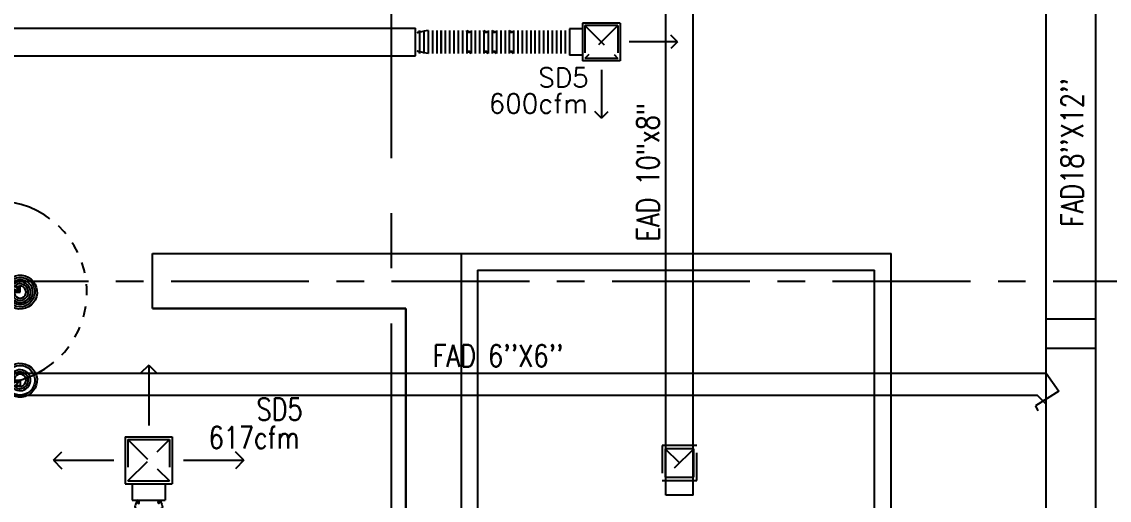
# Model space of a CAD drawing. Extents: x 417866200 to 417866302, y 43498034 to 43498122.
# Drawn here: x 417866225.03 to 417866234.89, y 43498086.47 to 43498090.81 of the extents above; entities that cross this region are included whole.
import ezdxf

# ---------------------------------------------------------------- set-up
doc = ezdxf.new("R2010")
doc.units = 0
doc.header["$MEASUREMENT"] = 0
for name, pattern in [('CENTER', [2, 1.25, -0.25, 0.25, -0.25]), ('CENTERX2', [4, 2.5, -0.5, 0.5, -0.5]), ('HIDDEN', [0.375, 0.25, -0.125])]:
    doc.linetypes.add(name, pattern=pattern)
for name, color, linetype in [('AXES', 11, 'CENTERX2'), ('AXES1', 11, 'CENTER'), ('COUNTER', 9, 'CONTINUOUS'), ('DOOR', 9, 'CONTINUOUS'), ('DUCT', 6, 'CONTINUOUS'), ('EXDUCT', 10, 'CONTINUOUS'), ('M-AC-FLEX', 7, 'CONTINUOUS'), ('M-EGU.', 2, 'CONTINUOUS'), ('M-TEXT', 2, 'CONTINUOUS'), ('SCD', 2, 'CONTINUOUS'), ('WALL', 9, 'CONTINUOUS')]:
    doc.layers.add(name, color=color, linetype=linetype)
doc.styles.add('ROMANS', font='ROMANS.shx', dxfattribs={"width": 0.6})

# ---------------------------------------------------------------- blocks, each defined once
blk = doc.blocks.new('DOOR90')
at = {"layer": 'DOOR', "color": 7, "linetype": 'ByBlock'}
for p, q in [((-150, 0), (0, 0)), ((-150, 0), (-150, -25)), ((0, -50), (-113.7, 0)), ((0, -50), (-40.1, 0)), ((0, -50), (0, 0)), ((-1000, -25), (-1050, -25)), ((-1050, -75), (-1050, -25)), ((-1050, -25), (-1050, -75)), ((-1000, -75), (-1050, -75)), ((-1000, -42), (-1020, -42)), ((-1020, -42), (-1020, -58)), ((-1000, -58), (-1020, -58)), ((-1000, -25), (-1000, -42)), ((-1000, -58), (-1000, -75)), ((-877.6, -17.8), (-967.6, -17.8)), ((-967.6, -25), (-967.6, -17.8)), ((-967.6, -75), (-967.6, -82.2)), ((-877.6, -82.2), (-967.6, -82.2)), ((-955, -8.8), (-890.2, -8.8)), ((-955, -17.8), (-955, -8.8)), ((-955, -17.8), (-890.2, -17.8)), ((-955, -82.2), (-890.2, -82.2)), ((-955, -82.2), (-955, -91.2)), ((-955, -91.2), (-890.2, -91.2)), ((-890.2, -17.8), (-890.2, -8.8)), ((-890.2, -82.2), (-890.2, -91.2)), ((-877.6, -25), (-877.6, -17.8)), ((-877.6, -75), (-877.6, -82.2)), ((-200, -25), (-150, -25)), ((-200, -42), (-200, -25)), ((-180, -42), (-200, -42)), ((-200, -58), (-180, -58)), ((-200, -75), (-200, -58)), ((-150, -75), (-200, -75)), ((-180, -58), (-180, -42)), ((-150, -25), (-100, -25)), ((-150, -75), (-150, -25)), ((-100, -25), (-100, -50)), ((0, -50), (-100, -36.6)), ((-100, -50), (0, -50)), ((-150, -875), (-100, -875)), ((-150, -900), (-150, -875)), ((0, -850), (-113.7, -900)), ((-100, -875), (-100, -850)), ((0, -850), (-100, -863.4)), ((-100, -850), (0, -850)), ((0, -850), (-40.1, -900)), ((0, -850), (0, -900)), ((-150, -900), (0, -900)), ((0, -900), (-150, -900))]:
    blk.add_line(p, q, dxfattribs=at)
at = {"layer": 'DOOR', "linetype": 'ByBlock'}
for p, q in [((-200, -25), (-1000, -25)), ((-200, -42), (-1000, -42)), ((-200, -58), (-1000, -58)), ((-1000, -75), (-200, -75))]:
    blk.add_line(p, q, dxfattribs=at)
at = {"layer": 'DOOR', "color": 7, "linetype": 'ByBlock'}
for centre in [(-922.6, 23.5), (-922.6, -123.5)]:
    blk.add_circle(centre, 32.4, dxfattribs=at)
for centre, radius, start, end in [((0, -50), 154.4, 161.10529, 166.28577), ((0, -50), 94.4, 148.01819, 180), ((0, -50), 134.4, 158.15985, 169.28002), ((0, -50), 114.4, 154.08384, 167.37743), ((0, -50), 74.4, 137.77643, 180), ((0, -50), 54.4, 113.20738, 180), ((0, -50), 34.4, 90, 180), ((0, -50), 14.4, 90, 180), ((0, -850), 154.4, 193.71423, 198.89471), ((0, -850), 134.4, 190.71998, 201.84015), ((0, -850), 94.4, 180, 211.98181), ((0, -850), 74.4, 180, 222.22357), ((0, -850), 54.4, 180, 246.79262), ((0, -850), 34.4, 180, 270), ((0, -850), 14.4, 180, 270)]:
    blk.add_arc(centre, radius, start, end, dxfattribs=at)
at = {"layer": 'DOOR', "linetype": 'HIDDEN', "ltscale": 0.5}
blk.add_arc((-222.2, -50), 828.2, 178.27012, 275.00304, dxfattribs=at)

msp = doc.modelspace()

# ---------------------------------------------------------------- linework, layer by layer
at = {"layer": 'AXES'}
msp.add_line((417866228.384, 43498033.5727), (417866228.384, 43498111.2854), dxfattribs=at)
at = {"layer": 'AXES1'}
msp.add_line((417866210.384, 43498088.457), (417866267.7882, 43498088.457), dxfattribs=at)
at = {"layer": 'COUNTER'}
for p, q in [((417866226.214, 43498088.207), (417866226.214, 43498088.707)), ((417866226.214, 43498088.207), (417866226.214, 43498088.707)), ((417866226.214, 43498088.707), (417866229.014, 43498088.707)), ((417866229.014, 43498088.707), (417866229.014, 43498081.007)), ((417866226.214, 43498088.207), (417866228.514, 43498088.207)), ((417866226.214, 43498088.207), (417866228.514, 43498088.207)), ((417866228.514, 43498088.207), (417866228.514, 43498085.107))]:
    msp.add_line(p, q, dxfattribs=at)
at = {"layer": 'COUNTER', "linetype": 'ByBlock'}
for p, q in [((417866226.214, 43498088.207), (417866226.214, 43498088.707)), ((417866226.214, 43498088.207), (417866226.214, 43498088.707)), ((417866226.214, 43498088.707), (417866229.014, 43498088.707)), ((417866226.214, 43498088.707), (417866229.014, 43498088.707)), ((417866229.014, 43498088.707), (417866229.014, 43498081.007)), ((417866229.014, 43498088.707), (417866229.014, 43498081.007)), ((417866228.514, 43498088.207), (417866226.214, 43498088.207)), ((417866228.514, 43498088.207), (417866226.214, 43498088.207)), ((417866228.514, 43498085.107), (417866228.514, 43498088.207)), ((417866228.514, 43498085.107), (417866228.514, 43498088.207))]:
    msp.add_line(p, q, dxfattribs=at)
at = {"layer": 'DUCT', "linetype": 'ByBlock'}
for p, q in [((417866234.322, 43498082.154), (417866234.322, 43498091.1512)), ((417866234.772, 43498082.154), (417866234.772, 43498091.2012)), ((417866219.4107, 43498090.752), (417866228.6021, 43498090.752)), ((417866228.6021, 43498090.502), (417866228.6021, 43498090.752)), ((417866219.4107, 43498090.502), (417866228.6021, 43498090.502)), ((417866234.772, 43498088.1119), (417866234.322, 43498088.1119)), ((417866234.772, 43498087.8462), (417866234.322, 43498087.8462)), ((417866224.1279, 43498087.6203), (417866234.322, 43498087.6203)), ((417866224.1279, 43498087.4203), (417866234.2397, 43498087.4203))]:
    msp.add_line(p, q, dxfattribs=at)
at = {"layer": 'DUCT'}
for p, q in [((417866234.322, 43498087.6203), (417866234.4362, 43498087.4573)), ((417866234.4362, 43498087.4573), (417866234.2232, 43498087.3236)), ((417866234.3177, 43498087.3423), (417866234.2397, 43498087.4203)), ((417866234.2232, 43498087.3236), (417866234.2462, 43498087.2785)), ((417866234.2232, 43498087.3236), (417866234.2232, 43498087.3236))]:
    msp.add_line(p, q, dxfattribs=at)
at = {"layer": 'EXDUCT', "linetype": 'ByBlock'}
for p, q in [((417866231.1198, 43498086.5155), (417866231.1198, 43498092.4818)), ((417866230.8698, 43498086.5155), (417866230.8698, 43498092.329)), ((417866231.1198, 43498086.5155), (417866230.8698, 43498086.5155))]:
    msp.add_line(p, q, dxfattribs=at)
at = {"layer": 'M-AC-FLEX', "color": 11}
for p, q in [((417866228.6369, 43498090.7307), (417866228.6369, 43498090.5232)), ((417866228.6759, 43498090.7307), (417866228.6759, 43498090.5232)), ((417866228.7149, 43498090.7307), (417866228.7149, 43498090.5232)), ((417866228.7539, 43498090.7307), (417866228.7539, 43498090.5232)), ((417866228.793, 43498090.7307), (417866228.793, 43498090.5232)), ((417866228.8319, 43498090.7307), (417866228.8319, 43498090.5232)), ((417866228.832, 43498090.7307), (417866228.832, 43498090.5232)), ((417866228.871, 43498090.7307), (417866228.871, 43498090.5232)), ((417866228.91, 43498090.7307), (417866228.91, 43498090.5232)), ((417866228.949, 43498090.7307), (417866228.949, 43498090.5232)), ((417866228.988, 43498090.7307), (417866228.988, 43498090.5232)), ((417866229.027, 43498090.7307), (417866229.027, 43498090.5232)), ((417866229.0653, 43498090.7307), (417866229.0653, 43498090.5232)), ((417866229.0653, 43498090.7307), (417866229.0653, 43498090.5232)), ((417866229.1043, 43498090.7307), (417866229.1043, 43498090.5232)), ((417866229.1043, 43498090.7307), (417866229.1043, 43498090.5232)), ((417866229.1426, 43498090.7307), (417866229.1426, 43498090.5232)), ((417866229.1426, 43498090.7307), (417866229.1426, 43498090.5232)), ((417866229.1816, 43498090.7307), (417866229.1816, 43498090.5232)), ((417866229.1816, 43498090.7307), (417866229.1816, 43498090.5232)), ((417866229.2199, 43498090.7307), (417866229.2199, 43498090.5232)), ((417866229.2199, 43498090.7307), (417866229.2199, 43498090.5232)), ((417866229.2199, 43498090.7307), (417866229.2199, 43498090.5232)), ((417866229.2199, 43498090.7307), (417866229.2199, 43498090.5232)), ((417866229.2589, 43498090.7307), (417866229.2589, 43498090.5232)), ((417866229.2589, 43498090.7307), (417866229.2589, 43498090.5232)), ((417866229.2589, 43498090.7307), (417866229.2589, 43498090.5232)), ((417866229.2589, 43498090.7307), (417866229.2589, 43498090.5232)), ((417866229.2965, 43498090.7307), (417866229.2965, 43498090.5232)), ((417866229.2965, 43498090.7307), (417866229.2965, 43498090.5232)), ((417866229.2965, 43498090.7307), (417866229.2965, 43498090.5232)), ((417866229.2965, 43498090.7307), (417866229.2965, 43498090.5232)), ((417866229.3355, 43498090.7307), (417866229.3355, 43498090.5232)), ((417866229.3355, 43498090.7307), (417866229.3355, 43498090.5232)), ((417866229.3355, 43498090.7307), (417866229.3355, 43498090.5232)), ((417866229.3355, 43498090.7307), (417866229.3355, 43498090.5232)), ((417866229.3739, 43498090.7307), (417866229.3739, 43498090.5232)), ((417866229.3739, 43498090.7307), (417866229.3739, 43498090.5232)), ((417866229.4129, 43498090.7307), (417866229.4129, 43498090.5232)), ((417866229.4129, 43498090.7307), (417866229.4129, 43498090.5232)), ((417866229.4512, 43498090.7307), (417866229.4512, 43498090.5232)), ((417866229.4512, 43498090.7307), (417866229.4512, 43498090.5232)), ((417866229.4902, 43498090.7307), (417866229.4902, 43498090.5232)), ((417866229.4902, 43498090.7307), (417866229.4902, 43498090.5232)), ((417866229.5285, 43498090.7307), (417866229.5285, 43498090.5232)), ((417866229.5675, 43498090.7307), (417866229.5675, 43498090.5232)), ((417866229.6065, 43498090.7307), (417866229.6065, 43498090.5232)), ((417866229.6455, 43498090.7307), (417866229.6455, 43498090.5232)), ((417866229.6845, 43498090.7307), (417866229.6845, 43498090.5232)), ((417866229.7235, 43498090.7307), (417866229.7235, 43498090.5232)), ((417866229.7235, 43498090.7307), (417866229.7235, 43498090.5232)), ((417866229.7625, 43498090.7307), (417866229.7625, 43498090.5232)), ((417866229.8015, 43498090.7307), (417866229.8015, 43498090.5232)), ((417866229.8405, 43498090.7307), (417866229.8405, 43498090.5232)), ((417866229.8795, 43498090.7307), (417866229.8795, 43498090.5232)), ((417866229.9185, 43498090.7307), (417866229.9185, 43498090.5232)), ((417866229.9575, 43498090.7307), (417866229.9575, 43498090.5232))]:
    msp.add_line(p, q, dxfattribs=at)
at = {"layer": 'M-AC-FLEX'}
for points in [[(417866228.7149, 43498090.7307, -1), (417866228.6759, 43498090.7307, 1), (417866228.6369, 43498090.7307, -0.712684), (417866228.6021, 43498090.7187, -0.712684)], [(417866228.6759, 43498090.7307, 1), (417866228.7149, 43498090.7307, -1), (417866228.7539, 43498090.7307)], [(417866228.7539, 43498090.7307, 1), (417866228.7149, 43498090.7307)], [(417866228.7929, 43498090.7307, -1), (417866228.7539, 43498090.7307, 1), (417866228.7149, 43498090.7307)], [(417866228.7149, 43498090.7307, -1), (417866228.7539, 43498090.7307)], [(417866228.7539, 43498090.7307, 1), (417866228.7929, 43498090.7307, -1), (417866228.8319, 43498090.7307)], [(417866228.7929, 43498090.7307, -1), (417866228.8319, 43498090.7307)], [(417866228.8319, 43498090.7307, 1), (417866228.7929, 43498090.7307)], [(417866228.832, 43498090.7307, 1), (417866228.793, 43498090.7307)], [(417866228.871, 43498090.7307, -1), (417866228.832, 43498090.7307, 1), (417866228.793, 43498090.7307)], [(417866228.793, 43498090.7307, -1), (417866228.832, 43498090.7307)], [(417866228.832, 43498090.7307, 1), (417866228.871, 43498090.7307, -1), (417866228.91, 43498090.7307)], [(417866228.949, 43498090.7307, -1), (417866228.91, 43498090.7307, 1), (417866228.871, 43498090.7307)], [(417866228.871, 43498090.7307, -1), (417866228.91, 43498090.7307)], [(417866228.91, 43498090.7307, 1), (417866228.871, 43498090.7307)], [(417866228.91, 43498090.7307, 1), (417866228.949, 43498090.7307, -1), (417866228.988, 43498090.7307, 1), (417866229.027, 43498090.7307, -1.018005), (417866229.0653, 43498090.7307)], [(417866229.1816, 43498090.7307, -1), (417866229.1426, 43498090.7307, 1.018005), (417866229.1043, 43498090.7307)], [(417866229.1426, 43498090.7307, 1), (417866229.1816, 43498090.7307, -1.018005), (417866229.2199, 43498090.7307)], [(417866229.2582, 43498090.7307, -1.017916), (417866229.2965, 43498090.7307)], [(417866229.2582, 43498090.7307, -1.017916), (417866229.2965, 43498090.7307)], [(417866229.4129, 43498090.7307, -1), (417866229.3739, 43498090.7307, 1.018005), (417866229.3355, 43498090.7307)], [(417866229.3739, 43498090.7307, 1), (417866229.4129, 43498090.7307, -1.018005), (417866229.4512, 43498090.7307)], [(417866229.6455, 43498090.7307, -1), (417866229.6065, 43498090.7307, 1), (417866229.5675, 43498090.7307, -1), (417866229.5285, 43498090.7307, 1.018005), (417866229.4902, 43498090.7307)], [(417866229.6065, 43498090.7307, 1), (417866229.6455, 43498090.7307, -1), (417866229.6845, 43498090.7307)], [(417866229.6845, 43498090.7307, 1), (417866229.6455, 43498090.7307)], [(417866229.7235, 43498090.7307, -1), (417866229.6845, 43498090.7307, 1), (417866229.6455, 43498090.7307)], [(417866229.6455, 43498090.7307, -1), (417866229.6845, 43498090.7307)], [(417866229.6845, 43498090.7307, 1), (417866229.7235, 43498090.7307, -1), (417866229.7625, 43498090.7307)], [(417866229.7235, 43498090.7307, -1), (417866229.7625, 43498090.7307)], [(417866229.7625, 43498090.7307, 1), (417866229.7235, 43498090.7307)], [(417866229.7625, 43498090.7307, 1), (417866229.7235, 43498090.7307)], [(417866229.8015, 43498090.7307, -1), (417866229.7625, 43498090.7307, 1), (417866229.7235, 43498090.7307)], [(417866229.7235, 43498090.7307, -1), (417866229.7625, 43498090.7307)], [(417866229.7625, 43498090.7307, 1), (417866229.8015, 43498090.7307, -1), (417866229.8405, 43498090.7307)], [(417866229.8795, 43498090.7307, -1), (417866229.8405, 43498090.7307, 1), (417866229.8015, 43498090.7307)], [(417866229.8015, 43498090.7307, -1), (417866229.8405, 43498090.7307)], [(417866229.8405, 43498090.7307, 1), (417866229.8015, 43498090.7307)], [(417866229.8405, 43498090.7307, 1), (417866229.8795, 43498090.7307, -1), (417866229.9185, 43498090.7307, 1), (417866229.9575, 43498090.7307, -1.018005), (417866229.9958, 43498090.7307)], [(417866228.7149, 43498090.5232, 1), (417866228.6759, 43498090.5232, -1), (417866228.6369, 43498090.5232, 0.712684), (417866228.6021, 43498090.5353, 0.712684)], [(417866228.6759, 43498090.5232, -1), (417866228.7149, 43498090.5232, 1), (417866228.7539, 43498090.5232)], [(417866228.7929, 43498090.5232, 1), (417866228.7539, 43498090.5232, -1), (417866228.7149, 43498090.5232)], [(417866228.7539, 43498090.5232, -1.000001), (417866228.7149, 43498090.5232)], [(417866228.7149, 43498090.5232, 1.000001), (417866228.7539, 43498090.5232)], [(417866228.7539, 43498090.5232, -1), (417866228.7929, 43498090.5232, 1), (417866228.8319, 43498090.5232)], [(417866228.7929, 43498090.5232, 1.000001), (417866228.8319, 43498090.5232)], [(417866228.8319, 43498090.5232, -1.000001), (417866228.7929, 43498090.5232)], [(417866228.871, 43498090.5232, 1), (417866228.832, 43498090.5232, -1), (417866228.793, 43498090.5232)], [(417866228.832, 43498090.5232, -1.000001), (417866228.793, 43498090.5232)], [(417866228.793, 43498090.5232, 1.000001), (417866228.832, 43498090.5232)], [(417866228.832, 43498090.5232, -1), (417866228.871, 43498090.5232, 1), (417866228.91, 43498090.5232)], [(417866228.949, 43498090.5232, 1), (417866228.91, 43498090.5232, -1), (417866228.871, 43498090.5232)], [(417866228.871, 43498090.5232, 1.000001), (417866228.91, 43498090.5232)], [(417866228.91, 43498090.5232, -1.000001), (417866228.871, 43498090.5232)], [(417866228.91, 43498090.5232, -1), (417866228.949, 43498090.5232, 1), (417866228.988, 43498090.5232, -1), (417866229.027, 43498090.5232, 1.018005), (417866229.0653, 43498090.5232)], [(417866229.1816, 43498090.5232, 1), (417866229.1426, 43498090.5232, -1.018005), (417866229.1043, 43498090.5232)], [(417866229.1426, 43498090.5232, -1), (417866229.1816, 43498090.5232, 1.018005), (417866229.2199, 43498090.5232)], [(417866229.2965, 43498090.5232, -1.000002), (417866229.2582, 43498090.5239)], [(417866229.4129, 43498090.5232, 1), (417866229.3739, 43498090.5232, -1.018005), (417866229.3355, 43498090.5232)], [(417866229.3739, 43498090.5232, -1), (417866229.4129, 43498090.5232, 1.018005), (417866229.4512, 43498090.5232)], [(417866229.6455, 43498090.5232, 1), (417866229.6065, 43498090.5232, -1), (417866229.5675, 43498090.5232, 1), (417866229.5285, 43498090.5232, -1.018005), (417866229.4902, 43498090.5232)], [(417866229.6065, 43498090.5232, -1), (417866229.6455, 43498090.5232, 1), (417866229.6845, 43498090.5232)], [(417866229.7235, 43498090.5232, 1), (417866229.6845, 43498090.5232, -1), (417866229.6455, 43498090.5232)], [(417866229.6845, 43498090.5232, -1.000001), (417866229.6455, 43498090.5232)], [(417866229.6455, 43498090.5232, 1.000001), (417866229.6845, 43498090.5232)], [(417866229.6845, 43498090.5232, -1), (417866229.7235, 43498090.5232, 1), (417866229.7625, 43498090.5232)], [(417866229.8015, 43498090.5232, 1), (417866229.7625, 43498090.5232, -1), (417866229.7235, 43498090.5232)], [(417866229.7235, 43498090.5232, 1.000001), (417866229.7625, 43498090.5232)], [(417866229.7625, 43498090.5232, -1.000001), (417866229.7235, 43498090.5232)], [(417866229.7625, 43498090.5232, -1.000001), (417866229.7235, 43498090.5232)], [(417866229.7235, 43498090.5232, 1.000001), (417866229.7625, 43498090.5232)], [(417866229.7625, 43498090.5232, -1), (417866229.8015, 43498090.5232, 1), (417866229.8405, 43498090.5232)], [(417866229.8795, 43498090.5232, 1), (417866229.8405, 43498090.5232, -1), (417866229.8015, 43498090.5232)], [(417866229.8015, 43498090.5232, 1.000001), (417866229.8405, 43498090.5232)], [(417866229.8405, 43498090.5232, -1.000001), (417866229.8015, 43498090.5232)], [(417866229.8405, 43498090.5232, -1), (417866229.8795, 43498090.5232, 1), (417866229.9185, 43498090.5232, -1), (417866229.9575, 43498090.5232, 1.018005), (417866229.9958, 43498090.5232)], [(417866226.0754, 43498086.468, -1), (417866226.0754, 43498086.429, 1), (417866226.0754, 43498086.39)], [(417866226.2864, 43498086.468, 1), (417866226.2864, 43498086.429, -1), (417866226.2864, 43498086.39)]]:
    msp.add_lwpolyline(points, format="xyb", dxfattribs=at)
for centre, start, end in [((417866229.0848, 43498090.7307), 180, 331.56864), ((417866229.0848, 43498090.7307), 208.43136, 0), ((417866229.2394, 43498090.7307), 180, 331.56864), ((417866229.2394, 43498090.7307), 180, 331.56864), ((417866229.2394, 43498090.7307), 208.43136, 0), ((417866229.2394, 43498090.7307), 208.43136, 0), ((417866229.316, 43498090.7307), 180, 331.56864), ((417866229.316, 43498090.7307), 180, 331.56864), ((417866229.316, 43498090.7307), 208.43136, 0), ((417866229.316, 43498090.7307), 208.43136, 0), ((417866229.4707, 43498090.7307), 180, 331.56864), ((417866229.4707, 43498090.7307), 208.43136, 0), ((417866229.0848, 43498090.5232), 28.43137, 180.01777), ((417866229.0848, 43498090.5232), 28.43137, 180.01777), ((417866229.0848, 43498090.5232), 359.98223, 151.56863), ((417866229.0848, 43498090.5232), 359.98223, 151.56863), ((417866229.2394, 43498090.5232), 28.43137, 180.01777), ((417866229.2394, 43498090.5232), 28.43137, 180.01777), ((417866229.2394, 43498090.5232), 28.43137, 180.01777), ((417866229.2394, 43498090.5232), 28.43137, 180.01777), ((417866229.2394, 43498090.5232), 359.98223, 151.56863), ((417866229.2394, 43498090.5232), 359.98223, 151.56863), ((417866229.2394, 43498090.5232), 359.98223, 151.56863), ((417866229.2394, 43498090.5232), 359.98223, 151.56863), ((417866229.316, 43498090.5232), 28.43137, 180.01777), ((417866229.316, 43498090.5232), 28.43137, 180.01777), ((417866229.316, 43498090.5232), 28.43137, 180.01777), ((417866229.316, 43498090.5232), 28.43137, 180.01777), ((417866229.316, 43498090.5232), 359.98223, 151.56863), ((417866229.316, 43498090.5232), 359.98223, 151.56863), ((417866229.316, 43498090.5232), 359.98223, 151.56863), ((417866229.316, 43498090.5232), 359.98223, 151.56863), ((417866229.4707, 43498090.5232), 28.43137, 180.01777), ((417866229.4707, 43498090.5232), 28.43137, 180.01777), ((417866229.4707, 43498090.5232), 359.98223, 151.56863), ((417866229.4707, 43498090.5232), 359.98223, 151.56863)]:
    msp.add_arc(centre, 0.0195, start, end, dxfattribs=at)
at = {"layer": 'M-EGU.'}
for p, q in [((417866230.4573, 43498090.7974), (417866230.1165, 43498090.7974)), ((417866230.1165, 43498090.7974), (417866230.1165, 43498090.4566)), ((417866230.4573, 43498090.7974), (417866230.4573, 43498090.4566)), ((417866229.9965, 43498090.747), (417866229.9965, 43498090.507)), ((417866230.1165, 43498090.747), (417866229.9965, 43498090.747)), ((417866230.9781, 43498090.627), (417866230.9171, 43498090.6881)), ((417866230.9781, 43498090.627), (417866230.5393, 43498090.627)), ((417866230.9781, 43498090.627), (417866230.9171, 43498090.5659)), ((417866230.1165, 43498090.507), (417866229.9965, 43498090.507)), ((417866230.4573, 43498090.4566), (417866230.1165, 43498090.4566)), ((417866230.2869, 43498090.3746), (417866230.2869, 43498089.9358)), ((417866230.2869, 43498089.9358), (417866230.2258, 43498089.9969)), ((417866230.2869, 43498089.9358), (417866230.348, 43498089.9969)), ((417866226.1809, 43498087.695), (417866226.1045, 43498087.6187)), ((417866226.1809, 43498087.695), (417866226.2572, 43498087.6187)), ((417866226.1809, 43498087.695), (417866226.1809, 43498087.1465)), ((417866225.9679, 43498087.044), (417866226.3939, 43498087.044)), ((417866225.9679, 43498087.044), (417866225.9679, 43498086.618)), ((417866226.3939, 43498087.044), (417866226.3939, 43498086.618)), ((417866225.3169, 43498086.831), (417866225.3932, 43498086.9074)), ((417866227.0449, 43498086.831), (417866226.9685, 43498086.9074)), ((417866225.3169, 43498086.831), (417866225.8654, 43498086.831)), ((417866225.3169, 43498086.831), (417866225.3932, 43498086.7547)), ((417866226.4963, 43498086.831), (417866227.0449, 43498086.831)), ((417866227.0449, 43498086.831), (417866226.9685, 43498086.7547)), ((417866225.9679, 43498086.618), (417866226.3939, 43498086.618)), ((417866226.0309, 43498086.618), (417866226.0309, 43498086.468)), ((417866226.3309, 43498086.618), (417866226.3309, 43498086.468)), ((417866226.0309, 43498086.468), (417866226.3309, 43498086.468))]:
    msp.add_line(p, q, dxfattribs=at)
at = {"layer": 'M-EGU.', "linetype": 'HIDDEN'}
for p, q in [((417866230.4373, 43498090.7774), (417866230.1365, 43498090.4766)), ((417866230.1365, 43498090.7774), (417866230.4373, 43498090.4766)), ((417866230.4373, 43498090.7774), (417866230.1365, 43498090.7774)), ((417866230.1365, 43498090.7774), (417866230.1365, 43498090.4766)), ((417866230.4373, 43498090.7774), (417866230.4373, 43498090.4766)), ((417866230.4373, 43498090.4766), (417866230.1365, 43498090.4766)), ((417866225.9929, 43498087.019), (417866226.3689, 43498087.019)), ((417866225.9929, 43498087.019), (417866226.3689, 43498086.643)), ((417866225.9929, 43498086.643), (417866226.3689, 43498087.019)), ((417866225.9929, 43498087.019), (417866225.9929, 43498086.643)), ((417866226.3689, 43498087.019), (417866226.3689, 43498086.643)), ((417866225.9929, 43498086.643), (417866226.3689, 43498086.643))]:
    msp.add_line(p, q, dxfattribs=at)
at = {"layer": 'SCD', "linetype": 'HIDDEN'}
for p, q in [((417866230.8364, 43498086.9647), (417866230.8364, 43498086.6479)), ((417866231.1532, 43498086.9647), (417866230.8364, 43498086.9647)), ((417866231.1244, 43498086.9359), (417866230.8652, 43498086.6767)), ((417866231.1532, 43498086.6479), (417866231.1532, 43498086.9647)), ((417866230.8364, 43498086.6479), (417866231.1532, 43498086.6479))]:
    msp.add_line(p, q, dxfattribs=at)
at = {"layer": 'SCD'}
for p, q in [((417866230.8652, 43498086.9359), (417866230.8652, 43498086.6767)), ((417866231.1244, 43498086.9359), (417866230.8652, 43498086.9359)), ((417866231.1244, 43498086.6767), (417866231.1244, 43498086.9359)), ((417866230.8652, 43498086.6767), (417866231.1244, 43498086.6767))]:
    msp.add_line(p, q, dxfattribs=at)
at = {"layer": 'SCD', "linetype": 'ByBlock'}
msp.add_line((417866230.9948, 43498086.8063), (417866230.8652, 43498086.9359), dxfattribs=at)
at = {"layer": 'WALL'}
for p, q in [((417866229.014, 43498088.707), (417866232.914, 43498088.707)), ((417866229.014, 43498088.707), (417866229.014, 43498081.007)), ((417866232.914, 43498086.032), (417866232.914, 43498088.707)), ((417866229.164, 43498088.557), (417866232.764, 43498088.557)), ((417866229.164, 43498088.557), (417866229.164, 43498084.932)), ((417866232.764, 43498086.032), (417866232.764, 43498088.557))]:
    msp.add_line(p, q, dxfattribs=at)

# ---------------------------------------------------------------- block references
at = {"layer": 'DOOR', "color": 0, "linetype": 'ByBlock', "xscale": 0.0009999871253967285, "yscale": 0.001000002026557922, "zscale": 0.001}
msp.add_blockref('DOOR90', (417866225.014, 43498088.407), dxfattribs=at)

# ---------------------------------------------------------------- texts
at = {"layer": 'M-TEXT', "style": 'ROMANS'}
for s, p in [('SD5', (417866229.714, 43498090.216)), ('600cfm', (417866229.2647, 43498089.9806))]:
    msp.add_text(s, height=0.175, dxfattribs=at).set_placement(p)
at = {"layer": 'M-TEXT', "style": 'ROMANS', "width": 0.8}
for s, p in [("FAD18''X12''", (417866234.6557, 43498088.9485)), ('EAD 10"x8"', (417866230.8093, 43498088.8173))]:
    msp.add_text(s, height=0.2, rotation=90, dxfattribs=at).set_placement(p)
for s, p in [("FAD 6''X6''", (417866228.7584, 43498087.6795)), ('SD5', (417866227.159, 43498087.1935)), ('617cfm', (417866226.7247, 43498086.9373))]:
    msp.add_text(s, height=0.2, dxfattribs=at).set_placement(p)

doc.saveas('drawing.dxf')
